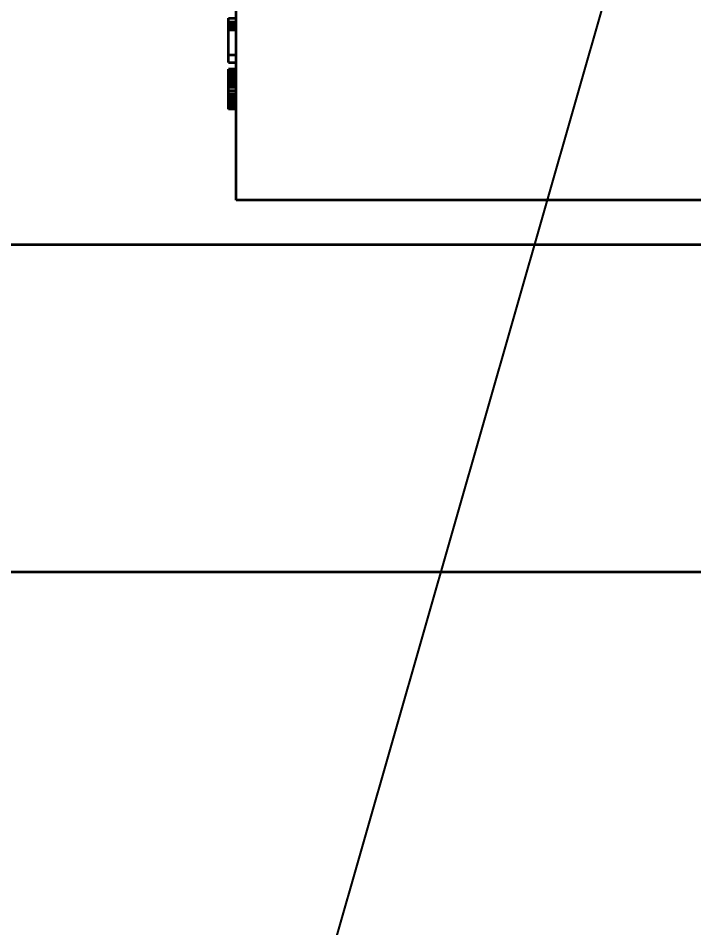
# Model space of a CAD drawing. Header units: millimetres. Extents: x 0 to 420, y 0 to 297.
# Drawn here: x 281.22 to 289.12, y 170.03 to 180.67 of the extents above; entities that cross this region are included whole.
import ezdxf

# ---------------------------------------------------------------- set-up
doc = ezdxf.new("R2010")
doc.units = ezdxf.units.MM
doc.layers.add('尺寸线层', color=150, linetype='Continuous')
doc.styles.add('SLDTEXTSTYLE2', font='TXT', dxfattribs={"width": 0.7})
doc.dimstyles.new('SLDDIMSTYLE0', dxfattribs={"dimtxt": 3.5, "dimasz": 3.302, "dimexe": 0, "dimexo": 0.0625, "dimgap": 0.875, "dimtad": 1, "dimdec": 1, "dimlfac": 100, "dimrnd": 1e-09, "dimzin": 12, "dimdsep": 46, "dimtxsty": 'SLDTEXTSTYLE2', "dimsah": 1, "dimcen": 0.09, "dimadec": 0, "dimazin": 3, "dimtfac": 1, "dimtdec": 3, "dimtofl": 0, "dimtmove": 0, "dimatfit": 3, "dimfxl": 0, "dimfrac": 2, "dimtolj": 1, "dimtzin": 12, "dimarcsym": 0})
doc.dimstyles.new('SLDDIMSTYLE2', dxfattribs={"dimtxt": 0.18, "dimasz": 3.302, "dimexe": 0, "dimexo": 0.0625, "dimgap": 0, "dimtad": 0, "dimtih": 1, "dimtoh": 1, "dimdec": 0, "dimrnd": 1e-09, "dimzin": 0, "dimdsep": 46, "dimtxsty": 'Standard', "dimsah": 1, "dimcen": 0.09, "dimadec": 0, "dimazin": 0, "dimtfac": 3.302, "dimtdec": 0, "dimtofl": 0, "dimtmove": 0, "dimatfit": 3, "dimfxl": 0, "dimfrac": 2, "dimtolj": 1, "dimtzin": 0, "dimarcsym": 0})

# ---------------------------------------------------------------- blocks, each defined once
blk = doc.blocks.new('_D_6')
at = {"layer": '尺寸线层'}
for p, q in [((91.215, 164.917), (91.215, 234.192)), ((321.315, 165.187), (321.315, 234.192)), ((321.315, 233.192), (91.215, 233.192))]:
    blk.add_line(p, q, dxfattribs=at)
for points in [[(91.215, 233.192), (94.517, 232.684), (94.517, 233.7)], [(321.315, 233.192), (318.013, 233.7), (318.013, 232.684)]]:
    blk.add_solid(points, dxfattribs=at)
at = {"layer": '尺寸线层', "insert": (205.173, 237.704), "char_height": 3.5, "attachment_point": 1, "style": 'SLDTEXTSTYLE2'}
blk.add_mtext('23010', dxfattribs=at)
blk = doc.blocks.new('_D_7')
at = {"layer": '尺寸线层'}
for p, q in [((70.597, 160.402), (70.597, 246.192)), ((332.816, 175.117), (332.816, 246.192)), ((332.816, 245.192), (70.597, 245.192))]:
    blk.add_line(p, q, dxfattribs=at)
for points in [[(70.597, 245.192), (73.899, 244.684), (73.899, 245.7)], [(332.816, 245.192), (329.514, 245.7), (329.514, 244.684)]]:
    blk.add_solid(points, dxfattribs=at)
at = {"layer": '尺寸线层', "insert": (202.876, 249.704), "char_height": 3.5, "attachment_point": 1, "style": 'SLDTEXTSTYLE2'}
blk.add_mtext('26221.85', dxfattribs=at)

msp = doc.modelspace()

# ---------------------------------------------------------------- linework, layer by layer
at = {"color": 7, "linetype": 'Continuous', "lineweight": 35}
for p, q in [((283.7651, 178.5422), (283.7651, 194.5502)), ((283.6751, 180.6713), (283.7651, 180.6713)), ((283.6751, 180.6304), (283.6751, 180.6713)), ((283.6751, 180.6304), (283.7651, 180.6304)), ((283.6751, 180.5983), (283.6751, 180.6304)), ((283.6751, 180.5983), (283.7651, 180.5983)), ((283.6751, 180.5751), (283.6751, 180.5983)), ((283.6751, 180.5751), (283.7651, 180.5751)), ((283.6751, 180.5608), (283.6751, 180.5751)), ((283.6751, 180.5608), (283.7651, 180.5608)), ((283.6751, 180.557), (283.6751, 180.5608)), ((283.6751, 180.557), (283.7651, 180.557)), ((283.6751, 180.556), (283.6751, 180.557)), ((283.6751, 180.556), (283.7651, 180.556)), ((283.6751, 180.5367), (283.6751, 180.556)), ((283.6751, 180.5367), (283.7651, 180.5367)), ((283.6751, 180.2435), (283.6751, 180.5367)), ((283.6751, 180.1519), (283.6751, 180.2435)), ((283.6751, 180.2435), (283.7651, 180.2435)), ((283.6751, 180.1519), (283.7651, 180.1519)), ((283.7651, 180.0746), (283.6751, 180.0746)), ((283.6751, 180.0734), (283.6751, 180.0746)), ((283.7651, 180.0734), (283.6751, 180.0734)), ((283.6751, 180.0689), (283.6751, 180.0734)), ((283.7651, 180.0689), (283.6751, 180.0689)), ((283.6751, 180.0614), (283.6751, 180.0689)), ((283.7651, 180.0614), (283.6751, 180.0614)), ((283.6751, 180.0509), (283.6751, 180.0614)), ((283.7651, 180.0509), (283.6751, 180.0509)), ((283.6751, 180.0374), (283.6751, 180.0509)), ((283.7651, 180.0374), (283.6751, 180.0374)), ((283.6751, 180.0209), (283.6751, 180.0374)), ((283.7651, 180.0209), (283.6751, 180.0209)), ((283.6751, 180.0014), (283.6751, 180.0209)), ((283.7651, 180.0014), (283.6751, 180.0014)), ((283.6751, 179.9788), (283.6751, 180.0014)), ((283.7651, 179.9788), (283.6751, 179.9788)), ((283.6751, 179.9533), (283.6751, 179.9788)), ((283.7651, 179.9533), (283.6751, 179.9533)), ((283.6751, 179.9248), (283.6751, 179.9533)), ((283.7651, 179.9248), (283.6751, 179.9248)), ((283.6751, 179.8933), (283.6751, 179.9248)), ((283.6751, 179.8588), (283.6751, 179.8933)), ((283.7651, 179.8933), (283.6751, 179.8933)), ((283.7651, 179.8588), (283.6751, 179.8588)), ((283.6751, 179.822), (283.6751, 179.8588)), ((283.7651, 179.822), (283.6751, 179.822)), ((283.6751, 179.7875), (283.6751, 179.822)), ((283.7651, 179.7875), (283.6751, 179.7875)), ((283.6751, 179.756), (283.6751, 179.7875)), ((283.7651, 179.756), (283.6751, 179.756)), ((283.6751, 179.7274), (283.6751, 179.756)), ((283.7651, 179.7274), (283.6751, 179.7274)), ((283.6751, 179.7019), (283.6751, 179.7274)), ((283.7651, 179.7019), (283.6751, 179.7019)), ((283.6751, 179.6794), (283.6751, 179.7019)), ((283.7651, 179.6794), (283.6751, 179.6794)), ((283.6751, 179.6599), (283.6751, 179.6794)), ((283.7651, 179.6599), (283.6751, 179.6599)), ((283.6751, 179.6513), (283.6751, 179.6599)), ((283.6751, 179.6513), (283.7651, 179.6513)), ((283.6751, 179.6362), (283.6751, 179.6513)), ((283.7651, 179.6362), (283.6751, 179.6362)), ((283.6751, 179.6242), (283.6751, 179.6362)), ((283.7651, 179.6242), (283.6751, 179.6242)), ((283.6751, 179.6152), (283.6751, 179.6242)), ((283.7651, 179.6152), (283.6751, 179.6152)), ((283.6751, 179.6092), (283.6751, 179.6152)), ((283.7651, 179.6092), (283.6751, 179.6092)), ((283.6751, 179.6062), (283.6751, 179.6092)), ((283.7651, 179.6062), (283.6751, 179.6062)), ((296.9768, 178.5422), (283.7651, 178.5422)), ((296.9768, 178.0202), (277.9795, 178.0202)), ((289.9855, 174.1922), (278.8495, 174.1922))]:
    msp.add_line(p, q, dxfattribs=at)

# ---------------------------------------------------------------- dimensions: what is measured, and where the dimension line sits
at = {"layer": '尺寸线层'}
for base, p1, p2, picture, middle in [((70.597, 245.1922), (332.8156, 175.1167), (70.597, 160.4022), '_D_7', (209.0129, 245.1922)), ((91.2154, 233.1922), (321.3154, 165.1871), (91.2154, 164.9172), '_D_6', (209.0129, 233.1922))]:
    dim = msp.add_linear_dim(base=base, p1=p1, p2=p2, angle=0, dimstyle='SLDDIMSTYLE0', dxfattribs=at)
    dim.commit()
    dim.dimension.update_dxf_attribs({"geometry": picture, "text_midpoint": middle, "dimtype": 160})

# ---------------------------------------------------------------- leaders
msp.add_leader([(282.987, 163.0988), (295.7585, 207.7449)], dimstyle='SLDDIMSTYLE2', dxfattribs=at)

doc.saveas('drawing.dxf')
